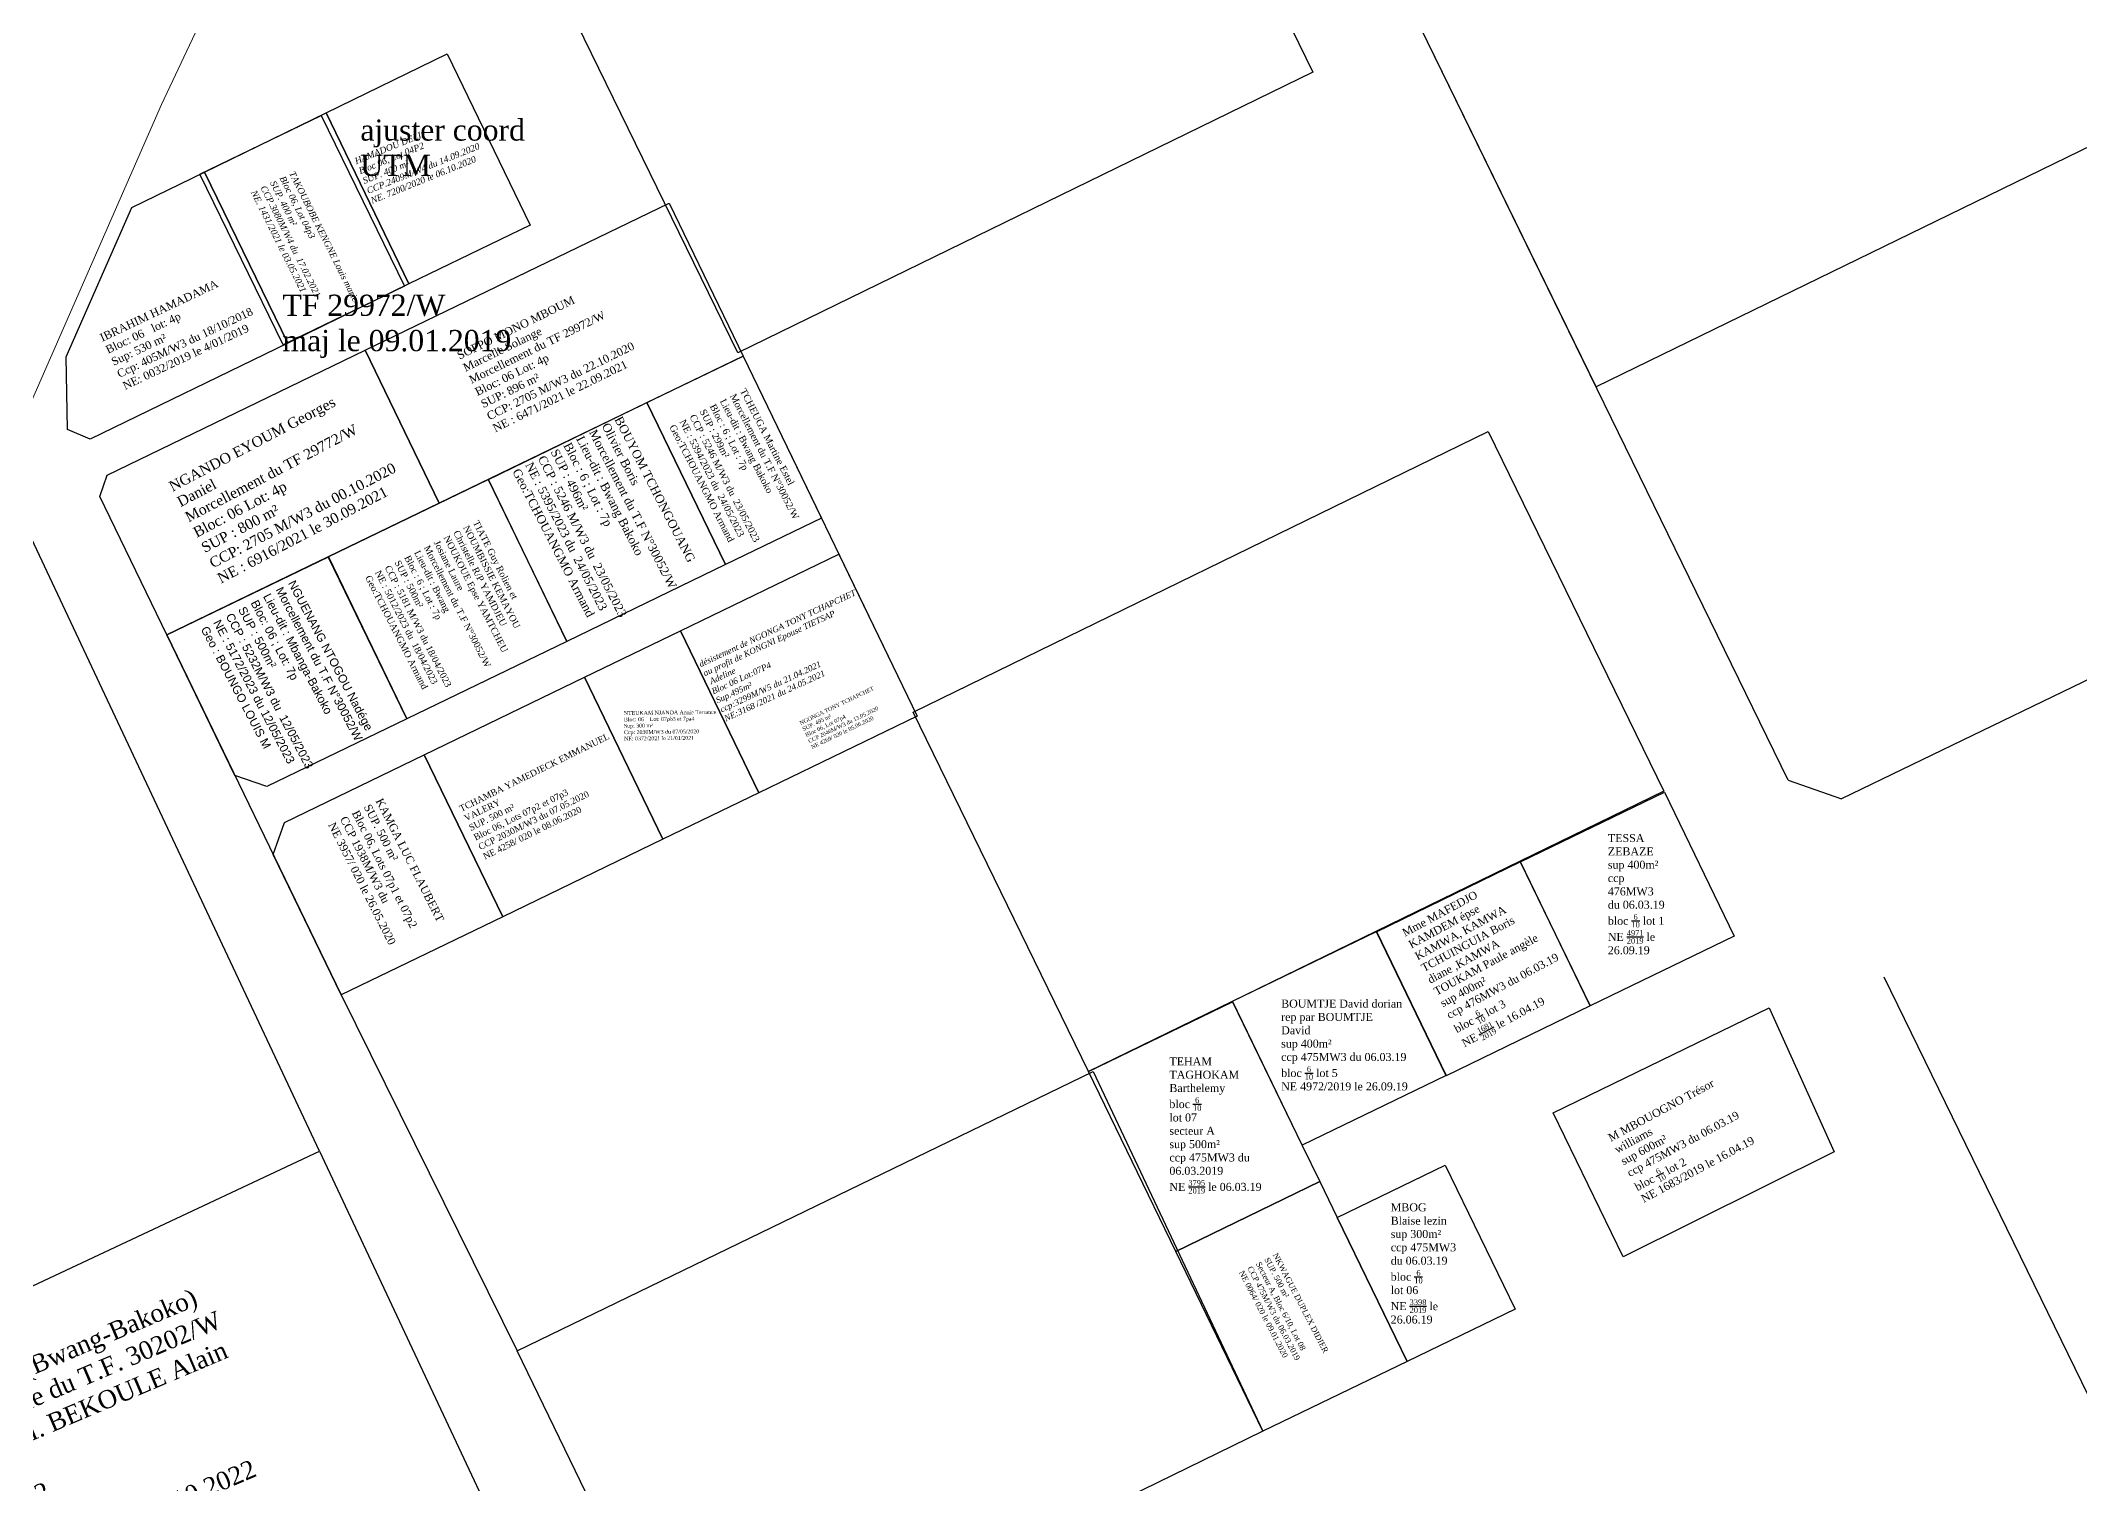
# Model space of a CAD drawing. Header units: millimetres. Extents: x 590121 to 927379, y 438565 to 1441738.
# Drawn here: x 591785.9 to 592040.7, y 440801.4 to 440981.7 of the extents above; entities that cross this region are included whole.
import ezdxf

# ---------------------------------------------------------------- set-up
doc = ezdxf.new("R2010")
doc.units = ezdxf.units.MM
doc.header["$LTSCALE"] = 10
for name, color, linetype, lineweight in [('00_DPP_TF Mutations Moungo', 6, 'Continuous', 50), ('MAJ APRES LE 13.01.2023', 222, 'Continuous', 30), ('Roads_others', 24, 'Continuous', 9)]:
    doc.layers.add(name, color=color, linetype=linetype, lineweight=lineweight)
for name, color, linetype in [('chef027001120', 7, 'Continuous'), ('ECHANGEUR_PONT', 7, 'Continuous'), ('end maj 26 02 2021', 30, 'Continuous'), ('MAJ AVRIL 2021', 7, 'Continuous'), ('MAJ JUILLET 2021', 7, 'Continuous'), ('MAJ SEP 2021', 6, 'Continuous'), ('MAJ_AVRIL_2021', 7, 'Continuous'), ('Parcelle MAJ', 6, 'Continuous')]:
    doc.layers.add(name, color=color, linetype=linetype)
doc.styles.add('RomanS', font='romans.shx')
doc.styles.get("Standard").update_dxf_attribs({"font": 'arial.ttf'})
doc.styles.add('Times 1.0', font='times.ttf', dxfattribs={"width": 0.99, "height": 1})
doc.styles.add('Times 1.5', font='times.ttf', dxfattribs={"width": 0.99, "height": 0.75})

# ---------------------------------------------------------------- blocks, each defined once
blk = doc.blocks.new('A$C7253655F')
at = {"layer": 'chef027001120', "linetype": 'ByBlock', "insert": (2.17, -3.89), "char_height": 0.75, "width": 150.7089, "attachment_point": 1, "rotation": 24.2174, "style": 'RomanS'}
blk.add_mtext('{\\fTimes New Roman|b0|i1|c0|p18;\\C1;désistement de NGONGA TONY TCHAPCHET\\Pau profit de\\C7; KONGNI Epouse TIETSAP\\P Adeline\\PBloc 06 Lot:07P4\\PSup.495m²\\Pccp:3299M/W5 du 21.04.2021\\PNE:3168 /2021 du 24.05.2021}', dxfattribs=at)

msp = doc.modelspace()

# ---------------------------------------------------------------- linework, layer by layer
for p, q in [((592004.31, 440889.26), (591958.39, 440983.38)), ((592100.9, 440930.44), (592011, 440886.94)), ((591820.77, 440842.9), (591780.87, 440927.81)), ((591801.69, 440907.44), (591823.48, 440862.44)), ((592004.31, 440889.26), (592011, 440886.94)), ((592094.18, 440705.03), (592016.33, 440864.63)), ((591823.48, 440862.44), (591845.47, 440817.92))]:
    msp.add_line(p, q)
at = {"flags": 128}
for points in [[(591923.01, 441022.73), (591944.93, 440977.8), (591873.03, 440942.72), (591851.11, 440987.66)], [(592030.29, 441018.46), (592052.22, 440973.52), (591980.32, 440938.45), (591958.39, 440983.38)], [(591966.85, 440932.86), (591988.77, 440887.92), (591916.87, 440852.84), (591894.95, 440897.78)], [(591917.48, 440852.85), (591938.67, 440807.88), (591867.27, 440772.95), (591845.47, 440817.92)]]:
    msp.add_lwpolyline(points, close=True, dxfattribs=at)
at = {"layer": 'ECHANGEUR_PONT', "color": 150, "lineweight": -3}
for p, q in [((591806.41, 440965.28), (591821.58, 440972.73)), ((591806.41, 440965.28), (591821.58, 440972.73)), ((591821.58, 440972.73), (591831.94, 440951.34)), ((591821.58, 440972.73), (591831.94, 440951.34)), ((591816.82, 440943.93), (591806.41, 440965.28)), ((591816.82, 440943.93), (591806.41, 440965.28)), ((591831.94, 440951.34), (591816.82, 440943.93)), ((591831.94, 440951.34), (591816.82, 440943.93))]:
    msp.add_line(p, q, dxfattribs=at)
at = {"layer": 'end maj 26 02 2021', "color": 150, "linetype": 'ByBlock', "lineweight": -3, "ltscale": 0.0014, "flags": 128}
for points in [[(591836.73, 440980.07), (591847.08, 440958.67), (591831.93, 440951.33), (591821.58, 440972.73)], [(591836.73, 440980.07), (591847.08, 440958.67), (591831.93, 440951.33), (591821.58, 440972.73)], [(591988.87, 440887.78), (591997.59, 440869.77), (591979.58, 440861.06), (591970.87, 440879.06)], [(591988.87, 440887.78), (591997.59, 440869.77), (591979.58, 440861.06), (591970.87, 440879.06)], [(591988.87, 440887.78), (591997.59, 440869.77), (591979.58, 440861.06), (591970.87, 440879.06)], [(591988.87, 440887.78), (591997.59, 440869.77), (591979.58, 440861.06), (591970.87, 440879.06)], [(591952.87, 440870.35), (591961.58, 440852.35), (591943.58, 440843.64), (591934.87, 440861.63)], [(591952.87, 440870.35), (591961.58, 440852.35), (591943.58, 440843.64), (591934.87, 440861.63)], [(591952.87, 440870.35), (591961.58, 440852.35), (591943.58, 440843.64), (591934.87, 440861.63)], [(591952.87, 440870.35), (591961.58, 440852.35), (591943.58, 440843.64), (591934.87, 440861.63)], [(591945.78, 440839.09), (591947.96, 440834.59), (591956.7, 440816.6), (591938.67, 440807.88), (591927.79, 440830.36)], [(591945.78, 440839.09), (591947.96, 440834.59), (591956.7, 440816.6), (591938.67, 440807.88), (591927.79, 440830.36)], [(591945.78, 440839.09), (591947.96, 440834.59), (591956.7, 440816.6), (591938.67, 440807.88), (591927.79, 440830.36)], [(591945.78, 440839.09), (591947.96, 440834.59), (591956.7, 440816.6), (591938.67, 440807.88), (591927.79, 440830.36)]]:
    msp.add_lwpolyline(points, close=True, dxfattribs=at)
at = {"layer": 'end maj 26 02 2021', "color": 150, "lineweight": -3, "flags": 128}
for points in [[(591836.73, 440980.07), (591847.08, 440958.66)], [(591836.73, 440980.07), (591847.08, 440958.66)], [(591853.87, 440902.14), (591863.67, 440881.9), (591843.67, 440872.21), (591833.86, 440892.46)], [(591853.87, 440902.14), (591863.67, 440881.9), (591843.67, 440872.21), (591833.86, 440892.46)], [(591853.87, 440902.14), (591863.67, 440881.9), (591843.67, 440872.21), (591833.86, 440892.46)], [(591853.87, 440902.14), (591863.67, 440881.9), (591843.67, 440872.21), (591833.86, 440892.46)]]:
    msp.add_lwpolyline(points, dxfattribs=at)
at = {"layer": 'end maj 26 02 2021', "color": 150}
for points in [[(591806.41, 440965.28), (591816.82, 440943.93), (591792.09, 440931.9), (591789.26, 440933.13), (591789.1, 440942.21), (591797.32, 440960.88)], [(591806.41, 440965.28), (591816.82, 440943.93), (591792.09, 440931.9), (591789.26, 440933.13), (591789.1, 440942.21), (591797.32, 440960.88)], [(591865.88, 440907.96), (591875.68, 440887.71), (591863.67, 440881.9), (591853.87, 440902.14)], [(591865.88, 440907.96), (591875.68, 440887.71), (591863.67, 440881.9), (591853.87, 440902.14)], [(591865.88, 440907.96), (591875.68, 440887.71), (591863.67, 440881.9), (591853.87, 440902.14)], [(591865.88, 440907.96), (591875.68, 440887.71), (591863.67, 440881.9), (591853.87, 440902.14)]]:
    msp.add_lwpolyline(points, close=True, dxfattribs=at)
at = {"layer": 'end maj 26 02 2021', "color": 150, "lineweight": -3, "flags": 128}
for points in [[(591885.67, 440917.54), (591895.47, 440897.29), (591875.69, 440887.7), (591865.88, 440907.95)], [(591885.67, 440917.54), (591895.47, 440897.29), (591875.69, 440887.7), (591865.88, 440907.95)], [(591885.67, 440917.54), (591895.47, 440897.29), (591875.69, 440887.7), (591865.88, 440907.95)], [(591885.67, 440917.54), (591895.47, 440897.29), (591875.69, 440887.7), (591865.88, 440907.95)], [(591853.87, 440902.14), (591863.67, 440881.9), (591843.67, 440872.21), (591833.86, 440892.46)], [(591853.87, 440902.14), (591863.67, 440881.9), (591843.67, 440872.21), (591833.86, 440892.46)], [(591853.87, 440902.14), (591863.67, 440881.9), (591843.67, 440872.21), (591833.86, 440892.46)], [(591853.87, 440902.14), (591863.67, 440881.9), (591843.67, 440872.21), (591833.86, 440892.46)], [(591833.86, 440892.46), (591843.67, 440872.21), (591823.48, 440862.44), (591814.97, 440880), (591816.37, 440883.99)], [(591833.86, 440892.46), (591843.67, 440872.21), (591823.48, 440862.44), (591814.97, 440880), (591816.37, 440883.99)], [(591833.86, 440892.46), (591843.67, 440872.21), (591823.48, 440862.44), (591814.97, 440880), (591816.37, 440883.99)], [(591833.86, 440892.46), (591843.67, 440872.21), (591823.48, 440862.44), (591814.97, 440880), (591816.37, 440883.99)], [(591970.85, 440879.05), (591979.58, 440861.06), (591961.59, 440852.33), (591952.86, 440870.32)], [(591970.85, 440879.05), (591979.58, 440861.06), (591961.59, 440852.33), (591952.86, 440870.32)], [(591970.85, 440879.05), (591979.58, 440861.06), (591961.59, 440852.33), (591952.86, 440870.32)], [(591970.85, 440879.05), (591979.58, 440861.06), (591961.59, 440852.33), (591952.86, 440870.32)], [(591934.87, 440861.58), (591943.6, 440843.59), (591945.78, 440839.09), (591927.79, 440830.36), (591916.87, 440852.84)], [(591934.87, 440861.58), (591943.6, 440843.59), (591945.78, 440839.09), (591927.79, 440830.36), (591916.87, 440852.84)], [(591934.87, 440861.58), (591943.6, 440843.59), (591945.78, 440839.09), (591927.79, 440830.36), (591916.87, 440852.84)], [(591934.87, 440861.58), (591943.6, 440843.59), (591945.78, 440839.09), (591927.79, 440830.36), (591916.87, 440852.84)], [(592001.94, 440860.8), (592010.07, 440842.8), (591983.69, 440829.7), (591974.95, 440847.7)], [(592001.94, 440860.8), (592010.07, 440842.8), (591983.69, 440829.7), (591974.95, 440847.7)], [(592001.94, 440860.8), (592010.07, 440842.8), (591983.69, 440829.7), (591974.95, 440847.7)], [(592001.94, 440860.8), (592010.07, 440842.8), (591983.69, 440829.7), (591974.95, 440847.7)], [(591961.46, 440841.15), (591970.19, 440823.15), (591956.7, 440816.6), (591947.96, 440834.59)], [(591961.46, 440841.15), (591970.19, 440823.15), (591956.7, 440816.6), (591947.96, 440834.59)], [(591961.46, 440841.15), (591970.19, 440823.15), (591956.7, 440816.6), (591947.96, 440834.59)], [(591961.46, 440841.15), (591970.19, 440823.15), (591956.7, 440816.6), (591947.96, 440834.59)]]:
    msp.add_lwpolyline(points, close=True, dxfattribs=at)
at = {"layer": 'MAJ APRES LE 13.01.2023', "color": 232, "lineweight": 30}
for p, q in [((591816.81, 440943.92), (591792.09, 440931.9)), ((591873.7, 440942.29), (591895.48, 440897.29))]:
    msp.add_line(p, q, dxfattribs=at)
at = {"layer": 'MAJ APRES LE 13.01.2023', "flags": 128}
for points in [[(591873.7, 440942.29), (591883.5, 440922.04), (591871.5, 440916.23), (591861.69, 440936.48)], [(591861.69, 440936.48), (591871.5, 440916.23), (591851.67, 440906.63), (591841.87, 440926.88)]]:
    msp.add_lwpolyline(points, close=True, dxfattribs=at)
at = {"layer": 'MAJ APRES LE 13.01.2023', "color": 232, "lineweight": 30, "flags": 128}
for points in [[(591841.86, 440926.88), (591851.67, 440906.63), (591831.67, 440896.95), (591821.86, 440917.2)], [(591821.87, 440917.21), (591831.68, 440896.95), (591814.19, 440888.49), (591810.18, 440889.88), (591801.69, 440907.43)]]:
    msp.add_lwpolyline(points, close=True, dxfattribs=at)
at = {"layer": 'MAJ AVRIL 2021', "color": 5}
msp.add_line((591865.88, 440907.95), (591885.67, 440917.53), dxfattribs=at)
msp.add_line((591865.88, 440907.95), (591885.67, 440917.53), dxfattribs=at)
msp.add_line((591865.88, 440907.95), (591885.67, 440917.53), dxfattribs=at)
msp.add_line((591865.88, 440907.95), (591885.67, 440917.53), dxfattribs=at)
at = {"layer": 'MAJ AVRIL 2021', "color": 5, "flags": 128}
msp.add_lwpolyline([(591885.67, 440917.54), (591895.47, 440897.29), (591875.69, 440887.7), (591865.88, 440907.95)], close=True, dxfattribs=at)
msp.add_lwpolyline([(591885.67, 440917.54), (591895.47, 440897.29), (591875.69, 440887.7), (591865.88, 440907.95)], close=True, dxfattribs=at)
msp.add_lwpolyline([(591885.67, 440917.54), (591895.47, 440897.29), (591875.69, 440887.7), (591865.88, 440907.95)], close=True, dxfattribs=at)
msp.add_lwpolyline([(591885.67, 440917.54), (591895.47, 440897.29), (591875.69, 440887.7), (591865.88, 440907.95)], close=True, dxfattribs=at)
at = {"layer": 'MAJ JUILLET 2021', "flags": 128}
msp.add_lwpolyline([(591820.98, 440972.38), (591831.39, 440951.03), (591816.23, 440943.69), (591805.82, 440965.04)], close=True, dxfattribs=at)
msp.add_lwpolyline([(591820.98, 440972.38), (591831.39, 440951.03), (591816.23, 440943.69), (591805.82, 440965.04)], close=True, dxfattribs=at)
at = {"layer": 'MAJ SEP 2021', "flags": 128}
msp.add_lwpolyline([(591864.45, 440961.4), (591873.7, 440942.29), (591835.71, 440923.9), (591826.46, 440943.02)], close=True, dxfattribs=at)
msp.add_lwpolyline([(591864.45, 440961.4), (591873.7, 440942.29), (591835.71, 440923.9), (591826.46, 440943.02)], close=True, dxfattribs=at)
at = {"layer": 'MAJ SEP 2021', "lineweight": -3, "flags": 128}
msp.add_lwpolyline([(591826.46, 440943.02), (591835.71, 440923.91), (591801.69, 440907.44), (591793.31, 440924.75), (591794.24, 440927.43)], close=True, dxfattribs=at)
msp.add_lwpolyline([(591826.46, 440943.02), (591835.71, 440923.91), (591801.69, 440907.44), (591793.31, 440924.75), (591794.24, 440927.43)], close=True, dxfattribs=at)
at = {"layer": 'Parcelle MAJ', "color": 6, "lineweight": 30, "flags": 128}
msp.add_lwpolyline([(591820.77, 440842.9), (591842.03, 440797.64), (591769.62, 440763.63), (591748.35, 440808.89)], close=True, dxfattribs=at)
at = {"layer": 'Roads_others'}
msp.add_lwpolyline([(591995.7, 441316.31), (591991.24, 441308.4), (591982.84, 441292.64), (591977.71, 441288.27), (591936.05, 441263.17), (591925.78, 441255.46), (591921.92, 441247.32), (591902.17, 441196.87), (591873.2, 441136.79), (591849.87, 441081.31), (591827.3, 441029.53), (591801, 440973.74), (591776.49, 440917.81), (591736.83, 440822.38), (591705.04, 440758.31), (591702.66, 440749.29), (591702.82, 440738.93), (591704.91, 440734.35), (591722.19, 440724.2)], dxfattribs=at)

# ---------------------------------------------------------------- block references
at = {"layer": 'MAJ_AVRIL_2021', "color": 150, "lineweight": -3, "rotation": 0.6642399463014921}
msp.add_blockref('A$C7253655F', (591865.88, 440907.95), dxfattribs=at)
msp.add_blockref('A$C7253655F', (591865.88, 440907.95), dxfattribs=at)
msp.add_blockref('A$C7253655F', (591865.88, 440907.95), dxfattribs=at)
msp.add_blockref('A$C7253655F', (591865.88, 440907.95), dxfattribs=at)

# ---------------------------------------------------------------- texts
at = {"layer": '00_DPP_TF Mutations Moungo', "insert": (591762.68, 440811.95), "char_height": 2.25488, "width": 50.2835, "attachment_point": 1, "rotation": 23.0301, "style": 'Times 1.0'}
msp.add_mtext('{\\fTimes New Roman|b0|i0|c186|p18;Arr de Dla III\\Plieu dit : Bassa (Bwang-Bakoko)\\PMutation Totale du T.F. }30202{\\fTimes New Roman|b0|i0|c186|p18;/W\\Pau profit de M}. BEKOULE Alain Bertrand\\P{\\fTimes New Roman|b0|i0|c186|p18;Bloc 5, Lot }2{\\fTimes New Roman|b0|i0|c186|p18;\\PSup: }4000{\\fTimes New Roman|b0|i0|c186|p18; m²\\Pccp: }086{\\fTimes New Roman|b0|i0|c186|p18;M}T{\\fTimes New Roman|b0|i0|c186|p18;/W3 du }26.10{\\fTimes New Roman|b0|i0|c186|p18;.2022\\PNE 1}431{\\fTimes New Roman|b0|i0|c186|p18;MT/2022\\PSaisi le }27{\\fTimes New Roman|b0|i0|c186|p18;.}10.{\\fTimes New Roman|b0|i0|c186|p18;2022}', dxfattribs=at)
at = {"layer": 'end maj 26 02 2021', "color": 150, "linetype": 'ByBlock', "lineweight": -3, "ltscale": 0.0014, "attachment_point": 1, "style": 'Times 1.0'}
for s, insert, char_height, width in [('{\\C1;ajuster coord\\PUTM}', (591825.87, 440971.89), 2.6492, 187.1967), ('{\\C1;ajuster coord\\PUTM}', (591825.87, 440971.89), 2.6492, 187.1967), ('{\\C1;TF 29972/W\\Pmaj le 09.01.2019}', (591816.13, 440949.98), 2.6492, 187.1967), ('\\A1;TESSA ZEBAZE\\Psup 400m²\\Pccp 476MW3 du 06.03.19\\Pbloc {\\H0.7x;\\S6/10;} lot 1\\PNE {\\H0.7x;\\S4971/2019;} le 26.09.19', (591981.79, 440882.54), 1, 7.4066), ('\\A1;TESSA ZEBAZE\\Psup 400m²\\Pccp 476MW3 du 06.03.19\\Pbloc {\\H0.7x;\\S6/10;} lot 1\\PNE {\\H0.7x;\\S4971/2019;} le 26.09.19', (591981.79, 440882.54), 1, 7.4066), ('\\A1;TESSA ZEBAZE\\Psup 400m²\\Pccp 476MW3 du 06.03.19\\Pbloc {\\H0.7x;\\S6/10;} lot 1\\PNE {\\H0.7x;\\S4971/2019;} le 26.09.19', (591981.79, 440882.54), 1, 7.4066), ('\\A1;TESSA ZEBAZE\\Psup 400m²\\Pccp 476MW3 du 06.03.19\\Pbloc {\\H0.7x;\\S6/10;} lot 1\\PNE {\\H0.7x;\\S4971/2019;} le 26.09.19', (591981.79, 440882.54), 1, 7.4066), ('\\A1;BOUMTJE David dorian rep par BOUMTJE David\\Psup 400m²\\Pccp 475MW3 du 06.03.19\\Pbloc {\\H0.7x;\\S6/10;} lot 5\\PNE 4972/2019 le 26.09.19', (591940.96, 440861.84), 1, 15.2023), ('\\A1;BOUMTJE David dorian rep par BOUMTJE David\\Psup 400m²\\Pccp 475MW3 du 06.03.19\\Pbloc {\\H0.7x;\\S6/10;} lot 5\\PNE 4972/2019 le 26.09.19', (591940.96, 440861.84), 1, 15.2023), ('\\A1;BOUMTJE David dorian rep par BOUMTJE David\\Psup 400m²\\Pccp 475MW3 du 06.03.19\\Pbloc {\\H0.7x;\\S6/10;} lot 5\\PNE 4972/2019 le 26.09.19', (591940.96, 440861.84), 1, 15.2023), ('\\A1;BOUMTJE David dorian rep par BOUMTJE David\\Psup 400m²\\Pccp 475MW3 du 06.03.19\\Pbloc {\\H0.7x;\\S6/10;} lot 5\\PNE 4972/2019 le 26.09.19', (591940.96, 440861.84), 1, 15.2023), ('\\A1;TEHAM TAGHOKAM Barthelemy\\Pbloc {\\H0.7x;\\S6/10;}\\Plot 07\\Psecteur A\\Psup 500m²\\Pccp 475MW3 du 06.03.2019\\PNE {\\H0.7x;\\S3795/2019;} le 06.03.19', (591926.99, 440854.62), 1, 13.1944), ('\\A1;TEHAM TAGHOKAM Barthelemy\\Pbloc {\\H0.7x;\\S6/10;}\\Plot 07\\Psecteur A\\Psup 500m²\\Pccp 475MW3 du 06.03.2019\\PNE {\\H0.7x;\\S3795/2019;} le 06.03.19', (591926.99, 440854.62), 1, 13.1944), ('\\A1;TEHAM TAGHOKAM Barthelemy\\Pbloc {\\H0.7x;\\S6/10;}\\Plot 07\\Psecteur A\\Psup 500m²\\Pccp 475MW3 du 06.03.2019\\PNE {\\H0.7x;\\S3795/2019;} le 06.03.19', (591926.99, 440854.62), 1, 13.1944), ('\\A1;TEHAM TAGHOKAM Barthelemy\\Pbloc {\\H0.7x;\\S6/10;}\\Plot 07\\Psecteur A\\Psup 500m²\\Pccp 475MW3 du 06.03.2019\\PNE {\\H0.7x;\\S3795/2019;} le 06.03.19', (591926.99, 440854.62), 1, 13.1944), ('\\A1;MBOG Blaise lezin\\Psup 300m²\\Pccp 475MW3 du 06.03.19\\Pbloc {\\H0.7x;\\S6/10;}\\Plot 06\\PNE {\\H0.7x;\\S3398/2019;} le 26.06.19', (591954.65, 440836.37), 1, 8.4518), ('\\A1;MBOG Blaise lezin\\Psup 300m²\\Pccp 475MW3 du 06.03.19\\Pbloc {\\H0.7x;\\S6/10;}\\Plot 06\\PNE {\\H0.7x;\\S3398/2019;} le 26.06.19', (591954.65, 440836.37), 1, 8.4518), ('\\A1;MBOG Blaise lezin\\Psup 300m²\\Pccp 475MW3 du 06.03.19\\Pbloc {\\H0.7x;\\S6/10;}\\Plot 06\\PNE {\\H0.7x;\\S3398/2019;} le 26.06.19', (591954.65, 440836.37), 1, 8.4518), ('\\A1;MBOG Blaise lezin\\Psup 300m²\\Pccp 475MW3 du 06.03.19\\Pbloc {\\H0.7x;\\S6/10;}\\Plot 06\\PNE {\\H0.7x;\\S3398/2019;} le 26.06.19', (591954.65, 440836.37), 1, 8.4518)]:
    msp.add_mtext(s, dxfattribs=dict(at, insert=insert, char_height=char_height, width=width))
for s, insert, char_height, width, rotation in [('{\\fTimes New Roman|b0|i1|c0|p18;\\C256;HAMADOU DELI^J\\fTimes New Roman|b0|i1|c186|p18;Bloc \\fTimes New Roman|b0|i1|c0|p18;06\\fTimes New Roman|b0|i1|c186|p18;, Lot \\fTimes New Roman|b0|i1|c0|p18;04P2\\fTimes New Roman|b0|i1|c186|p18;\\PSUP. \\fTimes New Roman|b0|i1|c0|p18;40\\fTimes New Roman|b0|i1|c186|p18;0 m²\\PCCP\\fTimes New Roman|b0|i1|c0|p18;.2409\\fTimes New Roman|b0|i1|c186|p18;M/W\\fTimes New Roman|b0|i1|c0|p18;4\\fTimes New Roman|b0|i1|c186|p18; du \\fTimes New Roman|b0|i1|c0|p18;14.09.2020\\P\\fTimes New Roman|b0|i1|c186|p18;NE\\fTimes New Roman|b0|i1|c0|p18;.\\fTimes New Roman|b0|i1|c186|p18; \\fTimes New Roman|b0|i1|c0|p18;7200/2020\\fTimes New Roman|b0|i1|c186|p18; le \\fTimes New Roman|b0|i1|c0|p18;06.10.2020}', (591825.06, 440967.02), 0.8, 50.5876, 22.0345), ('{\\fTimes New Roman|b0|i1|c0|p18;\\C256;HAMADOU DELI^J\\fTimes New Roman|b0|i1|c186|p18;Bloc \\fTimes New Roman|b0|i1|c0|p18;06\\fTimes New Roman|b0|i1|c186|p18;, Lot \\fTimes New Roman|b0|i1|c0|p18;04P2\\fTimes New Roman|b0|i1|c186|p18;\\PSUP. \\fTimes New Roman|b0|i1|c0|p18;40\\fTimes New Roman|b0|i1|c186|p18;0 m²\\PCCP\\fTimes New Roman|b0|i1|c0|p18;.2409\\fTimes New Roman|b0|i1|c186|p18;M/W\\fTimes New Roman|b0|i1|c0|p18;4\\fTimes New Roman|b0|i1|c186|p18; du \\fTimes New Roman|b0|i1|c0|p18;14.09.2020\\P\\fTimes New Roman|b0|i1|c186|p18;NE\\fTimes New Roman|b0|i1|c0|p18;.\\fTimes New Roman|b0|i1|c186|p18; \\fTimes New Roman|b0|i1|c0|p18;7200/2020\\fTimes New Roman|b0|i1|c186|p18; le \\fTimes New Roman|b0|i1|c0|p18;06.10.2020}', (591825.06, 440967.02), 0.8, 50.5876, 22.0345), ('{\\C256;NGONGA TONY TCHAPCHET\\PSUP. 495 m²\\PBloc 06, Lot 07p4\\PCCP 2046M/W3 du 13.05.2020\\PNE 4269/ 020 le 05.06.2020}', (591880.69, 440896.61), 0.5, 54.1595, 25.6688), ('{\\C256;NGONGA TONY TCHAPCHET\\PSUP. 495 m²\\PBloc 06, Lot 07p4\\PCCP 2046M/W3 du 13.05.2020\\PNE 4269/ 020 le 05.06.2020}', (591880.69, 440896.61), 0.5, 54.1595, 25.6688), ('{\\C256;NGONGA TONY TCHAPCHET\\PSUP. 495 m²\\PBloc 06, Lot 07p4\\PCCP 2046M/W3 du 13.05.2020\\PNE 4269/ 020 le 05.06.2020}', (591880.69, 440896.61), 0.5, 54.1595, 25.6688), ('{\\C256;NGONGA TONY TCHAPCHET\\PSUP. 495 m²\\PBloc 06, Lot 07p4\\PCCP 2046M/W3 du 13.05.2020\\PNE 4269/ 020 le 05.06.2020}', (591880.69, 440896.61), 0.5, 54.1595, 25.6688), ('{\\C256;TCHAMBA YAMEDJECK EMMANUEL \\PVALERY\\PSUP. 500 m²\\PBloc 06, Lots 07p2 et 07p3\\PCCP 2030M/W3 du 07.05.2020\\PNE 4258/ 020 le 08.06.2020}', (591838.15, 440886.02), 0.8, 56.6217, 26.2936), ('{\\C256;TCHAMBA YAMEDJECK EMMANUEL \\PVALERY\\PSUP. 500 m²\\PBloc 06, Lots 07p2 et 07p3\\PCCP 2030M/W3 du 07.05.2020\\PNE 4258/ 020 le 08.06.2020}', (591838.15, 440886.02), 0.8, 56.6217, 26.2936), ('{\\C256;TCHAMBA YAMEDJECK EMMANUEL \\PVALERY\\PSUP. 500 m²\\PBloc 06, Lots 07p2 et 07p3\\PCCP 2030M/W3 du 07.05.2020\\PNE 4258/ 020 le 08.06.2020}', (591838.15, 440886.02), 0.8, 56.6217, 26.2936), ('{\\C256;TCHAMBA YAMEDJECK EMMANUEL \\PVALERY\\PSUP. 500 m²\\PBloc 06, Lots 07p2 et 07p3\\PCCP 2030M/W3 du 07.05.2020\\PNE 4258/ 020 le 08.06.2020}', (591838.15, 440886.02), 0.8, 56.6217, 26.2936), ('{\\C256;KAMGA LUC FLAUBERT\\PSUP. 500 m²\\PBloc 06, Lots 07p1 et 07p2\\PCCP 1938M/W3 du \\PNE 3957/ 020 le 26.05.2020}', (591828.65, 440887.15), 1, 57.2494, 296.8787), ('{\\C256;KAMGA LUC FLAUBERT\\PSUP. 500 m²\\PBloc 06, Lots 07p1 et 07p2\\PCCP 1938M/W3 du \\PNE 3957/ 020 le 26.05.2020}', (591828.65, 440887.15), 1, 57.2494, 296.8787), ('{\\C256;KAMGA LUC FLAUBERT\\PSUP. 500 m²\\PBloc 06, Lots 07p1 et 07p2\\PCCP 1938M/W3 du \\PNE 3957/ 020 le 26.05.2020}', (591828.65, 440887.15), 1, 57.2494, 296.8787), ('{\\C256;KAMGA LUC FLAUBERT\\PSUP. 500 m²\\PBloc 06, Lots 07p1 et 07p2\\PCCP 1938M/W3 du \\PNE 3957/ 020 le 26.05.2020}', (591828.65, 440887.15), 1, 57.2494, 296.8787), ('\\A1;Mme MAFEDJO KAMDEM épse KAMWA, KAMWA TCHUINGUIA Boris diane ,KAMWA TOUKAM Paule angèle\\Psup 400m²\\Pccp 476MW3 du 06.03.19\\Pbloc {\\H0.7x;\\S6/10;} lot 3\\PNE {\\H0.7x;\\S1681/2019;} le 16.04.19', (591955.96, 440870.56), 1, 15.7502, 28.3246), ('\\A1;Mme MAFEDJO KAMDEM épse KAMWA, KAMWA TCHUINGUIA Boris diane ,KAMWA TOUKAM Paule angèle\\Psup 400m²\\Pccp 476MW3 du 06.03.19\\Pbloc {\\H0.7x;\\S6/10;} lot 3\\PNE {\\H0.7x;\\S1681/2019;} le 16.04.19', (591955.96, 440870.56), 1, 15.7502, 28.3246), ('\\A1;Mme MAFEDJO KAMDEM épse KAMWA, KAMWA TCHUINGUIA Boris diane ,KAMWA TOUKAM Paule angèle\\Psup 400m²\\Pccp 476MW3 du 06.03.19\\Pbloc {\\H0.7x;\\S6/10;} lot 3\\PNE {\\H0.7x;\\S1681/2019;} le 16.04.19', (591955.96, 440870.56), 1, 15.7502, 28.3246), ('\\A1;Mme MAFEDJO KAMDEM épse KAMWA, KAMWA TCHUINGUIA Boris diane ,KAMWA TOUKAM Paule angèle\\Psup 400m²\\Pccp 476MW3 du 06.03.19\\Pbloc {\\H0.7x;\\S6/10;} lot 3\\PNE {\\H0.7x;\\S1681/2019;} le 16.04.19', (591955.96, 440870.56), 1, 15.7502, 28.3246), ('\\A1;{\\fTimes New Roman|b0|i0|c186|p18;M} MBOUOGNO Trésor williams{\\fTimes New Roman|b0|i0|c186|p18;\\Psup }6{\\fTimes New Roman|b0|i0|c186|p18;00m²\\Pccp 47}5{\\fTimes New Roman|b0|i0|c186|p18;MW3 du 06.03.19\\Pbloc \\H0.7x;\\S6/10;\\H1.429x; lot }2{\\fTimes New Roman|b0|i0|c186|p18;\\PNE }1683/2019{\\fTimes New Roman|b0|i0|c186|p18; le 16.04.19}', (591981.69, 440844.93), 1, 15.7502, 28.3246), ('\\A1;{\\fTimes New Roman|b0|i0|c186|p18;M} MBOUOGNO Trésor williams{\\fTimes New Roman|b0|i0|c186|p18;\\Psup }6{\\fTimes New Roman|b0|i0|c186|p18;00m²\\Pccp 47}5{\\fTimes New Roman|b0|i0|c186|p18;MW3 du 06.03.19\\Pbloc \\H0.7x;\\S6/10;\\H1.429x; lot }2{\\fTimes New Roman|b0|i0|c186|p18;\\PNE }1683/2019{\\fTimes New Roman|b0|i0|c186|p18; le 16.04.19}', (591981.69, 440844.93), 1, 15.7502, 28.3246), ('\\A1;{\\fTimes New Roman|b0|i0|c186|p18;M} MBOUOGNO Trésor williams{\\fTimes New Roman|b0|i0|c186|p18;\\Psup }6{\\fTimes New Roman|b0|i0|c186|p18;00m²\\Pccp 47}5{\\fTimes New Roman|b0|i0|c186|p18;MW3 du 06.03.19\\Pbloc \\H0.7x;\\S6/10;\\H1.429x; lot }2{\\fTimes New Roman|b0|i0|c186|p18;\\PNE }1683/2019{\\fTimes New Roman|b0|i0|c186|p18; le 16.04.19}', (591981.69, 440844.93), 1, 15.7502, 28.3246), ('\\A1;{\\fTimes New Roman|b0|i0|c186|p18;M} MBOUOGNO Trésor williams{\\fTimes New Roman|b0|i0|c186|p18;\\Psup }6{\\fTimes New Roman|b0|i0|c186|p18;00m²\\Pccp 47}5{\\fTimes New Roman|b0|i0|c186|p18;MW3 du 06.03.19\\Pbloc \\H0.7x;\\S6/10;\\H1.429x; lot }2{\\fTimes New Roman|b0|i0|c186|p18;\\PNE }1683/2019{\\fTimes New Roman|b0|i0|c186|p18; le 16.04.19}', (591981.69, 440844.93), 1, 15.7502, 28.3246), ('{\\C256;NKWAGUE DUPLEX DIDIER\\PSUP. 500 m²\\PSecteur A, Bloc 6/10, Lot 08\\PCCP 475M/W3 du 06.03.2019\\PNE 0064/ 020 le 09.01.2020}', (591940.52, 440830.25), 0.7149, 25.1817, 297.4114), ('{\\C256;NKWAGUE DUPLEX DIDIER\\PSUP. 500 m²\\PSecteur A, Bloc 6/10, Lot 08\\PCCP 475M/W3 du 06.03.2019\\PNE 0064/ 020 le 09.01.2020}', (591940.52, 440830.25), 0.7149, 25.1817, 297.4114), ('{\\C256;NKWAGUE DUPLEX DIDIER\\PSUP. 500 m²\\PSecteur A, Bloc 6/10, Lot 08\\PCCP 475M/W3 du 06.03.2019\\PNE 0064/ 020 le 09.01.2020}', (591940.52, 440830.25), 0.7149, 25.1817, 297.4114), ('{\\C256;NKWAGUE DUPLEX DIDIER\\PSUP. 500 m²\\PSecteur A, Bloc 6/10, Lot 08\\PCCP 475M/W3 du 06.03.2019\\PNE 0064/ 020 le 09.01.2020}', (591940.52, 440830.25), 0.7149, 25.1817, 297.4114)]:
    msp.add_mtext(s, dxfattribs=dict(at, insert=insert, char_height=char_height, width=width, rotation=rotation))
at = {"layer": 'end maj 26 02 2021', "attachment_point": 1}
for s, width, heights, insert, char_height, rotation in [('{\\fTimes New Roman|b0|i0|c186|p18;IBRAHIM HAMADAMA \\PBloc: 06   lot: 4p\\PSup: 530 m²\\PCcp: 405M/W3 du 18/10/2018\\PNE: 0032/2019 le 4/01/2019}', 149.379, [38.27], (591793.19, 440944.99), 1, 25.3248), ('{\\fTimes New Roman|b0|i0|c186|p18;IBRAHIM HAMADAMA \\PBloc: 06   lot: 4p\\PSup: 530 m²\\PCcp: 405M/W3 du 18/10/2018\\PNE: 0032/2019 le 4/01/2019}', 149.379, [38.27], (591793.19, 440944.99), 1, 25.3248), ('{\\fTimes New Roman|b0|i0|c0|p18;NTEUKAM NJANDA Annie Terrance\\PBloc: 06    Lot: 07pb3 et 7pa4\\PSup: 300 m²\\PCcp: 2030M/W3 du 07/05/2020\\PNE: 0372/2021 le 21/01/2021}', 50.8187, [28.21], (591858.8, 440897.91), 0.48, 0.6642), ('{\\fTimes New Roman|b0|i0|c0|p18;NTEUKAM NJANDA Annie Terrance\\PBloc: 06    Lot: 07pb3 et 7pa4\\PSup: 300 m²\\PCcp: 2030M/W3 du 07/05/2020\\PNE: 0372/2021 le 21/01/2021}', 50.8187, [28.21], (591858.8, 440897.91), 0.48, 0.6642), ('{\\fTimes New Roman|b0|i0|c0|p18;NTEUKAM NJANDA Annie Terrance\\PBloc: 06    Lot: 07pb3 et 7pa4\\PSup: 300 m²\\PCcp: 2030M/W3 du 07/05/2020\\PNE: 0372/2021 le 21/01/2021}', 50.8187, [28.21], (591858.8, 440897.91), 0.48, 0.6642), ('{\\fTimes New Roman|b0|i0|c0|p18;NTEUKAM NJANDA Annie Terrance\\PBloc: 06    Lot: 07pb3 et 7pa4\\PSup: 300 m²\\PCcp: 2030M/W3 du 07/05/2020\\PNE: 0372/2021 le 21/01/2021}', 50.8187, [28.21], (591858.8, 440897.91), 0.48, 0.6642)]:
    msp.add_mtext_dynamic_manual_height_columns(s, width=width, gutter_width=12.5, heights=heights, dxfattribs=dict(at, insert=insert, char_height=char_height, rotation=rotation))
at = {"layer": 'MAJ APRES LE 13.01.2023', "color": 232, "lineweight": 30, "insert": (591756, 440947.75), "char_height": 4.29238, "width": 187.6262, "attachment_point": 7, "rotation": 59.7503, "style": 'Times 1.5'}
msp.add_mtext('\\A1;{\\fTimes New Roman|b0|i0|c186|p18;\\H0.8667x;\\C1;Morcellement du T.F. N° \\fTimes New Roman|b0|i0|c0|p18;23450\\fTimes New Roman|b0|i0|c186|p18;/W\\fTimes New Roman|b0|i0|c0|p18;\\C256; \\P\\fTimes New Roman|b1|i0|c0|p18;\\H1.385x;\\C7;ABDOUL Nassir\\P\\fTimes New Roman|b0|i0|c0|p18;Lieu-dit : Bwang-Bakoko\\PSup :  4ha 69 ca 16 a\\PBloc 04 Lot 09 à 38\\PCCP : M/W3 du 14. 06. 2023\\PNE : 7149/2023 du 14. 06. 2023\\P\\fTimes New Roman|b1|i0|c0|p18;\\C1;Géo : \\A0;\\fTimes New Roman|b0|i0|c186|p18;\\H0.8333x;BAAH M. Hervé Donald}', dxfattribs=at)
at = {"layer": 'MAJ APRES LE 13.01.2023', "attachment_point": 1, "rotation": 297.1179}
for s, insert, char_height, width in [('{\\fTimes New Roman|b0|i0|c0|p18;\\C7;TCHEUGA Martine Estel\\C3;\\P\\C1;Morcellement du T.F N°30052/W     \\P\\C256;Lieu-dit : Bwang Bakoko\\PBloc : 6 ; Lot : 7p\\PSUP : 299m²\\PCCP : 5246 M/W3 du  23/05/2023\\PNE : 5394/2023 du  24/05/2023\\P\\C1;Geo:TCHOUANGMO Armand}', (591874.05, 440938.36), 0.8498, 18.2411), ('{\\fTimes New Roman|b0|i0|c0|p18;\\C7;BOUYOM TCHONGOUANG Olivier Boris\\C3;\\P\\C1;Morcellement du T.F N°30052/W     \\P\\C256;Lieu-dit : Bwang Bakoko\\PBloc : 6 ; Lot : 7p\\PSUP : 496m²\\PCCP : 5246 M/W3 du  23/05/2023\\PNE : 5395/2023 du  24/05/2023\\P\\C1;Geo:TCHOUANGMO Armand}', (591858.56, 440934.9), 1.075, 23.0759)]:
    msp.add_mtext(s, dxfattribs=dict(at, insert=insert, char_height=char_height, width=width))
at = {"layer": 'MAJ APRES LE 13.01.2023', "color": 232, "lineweight": 30, "attachment_point": 1}
for s, insert, char_height, width, rotation in [('{\\fTimes New Roman|b0|i0|c0|p18;TIATE Guy Rolien et NOUMBISSIE KEMAYOU Christelle R/P YAMDJEU NOUKOUE Epse YAMTCHEU Josiane Laure\\P\\C1;Morcellement du T.F N°30052/W     \\P\\C256;Lieu-dit : Bwang\\PBloc : 6 ; Lot : 7p\\PSUP : 500m²\\PCCP : 5181 M/W3 du 18/04/2023\\PNE : 5012/2023 du  18/04/2023\\P\\C1;Geo:TCHOUANGMO Armand}', (591840.64, 440921.87), 0.82448, 17.6986, 297.0409), ('{\\C7;NGUENANG NTOGOU Nadége }   {\\C1;\\PMorcellement du T.F N°30052/W\\C3;   \\P\\C7;Lieu-dit : Mbanga-Bakoko \\PBloc: 06 ; Lot: 7p \\PSUP : 500m²\\PCCP : 5232M/W3 du  12/05/2023\\PNE : 5172/2023 du 12/05/2023 \\C256;\\P\\C1;Geo : BOUNGO LOUIS M}', (591817.73, 440914.4), 1.0562, 26.5484, 297.768)]:
    msp.add_mtext(s, dxfattribs=dict(at, insert=insert, char_height=char_height, width=width, rotation=rotation))
at = {"layer": 'MAJ JUILLET 2021', "color": 150, "linetype": 'ByBlock', "lineweight": -3, "ltscale": 0.0014, "insert": (591817.66, 440965.51), "char_height": 0.8, "width": 50.5876, "attachment_point": 1, "rotation": 296.479, "style": 'Times 1.0'}
msp.add_mtext('{\\fTimes New Roman|b0|i1|c0|p18;\\C256;TAKOUBOBE KENGNE Louis marie\\P\\fTimes New Roman|b0|i1|c186|p18;Bloc \\fTimes New Roman|b0|i1|c0|p18;06\\fTimes New Roman|b0|i1|c186|p18;, Lot \\fTimes New Roman|b0|i1|c0|p18;04p3\\fTimes New Roman|b0|i1|c186|p18;\\PSUP. \\fTimes New Roman|b0|i1|c0|p18;40\\fTimes New Roman|b0|i1|c186|p18;0 m²\\PCCP\\fTimes New Roman|b0|i1|c0|p18;.3080\\fTimes New Roman|b0|i1|c186|p18;M/\\fTimes New Roman|b0|i1|c0|p18;W4\\fTimes New Roman|b0|i1|c186|p18; du \\fTimes New Roman|b0|i1|c0|p18; 17.02.2021\\P\\fTimes New Roman|b0|i1|c186|p18;NE\\fTimes New Roman|b0|i1|c0|p18;.\\fTimes New Roman|b0|i1|c186|p18; \\fTimes New Roman|b0|i1|c0|p18;1431/2021\\fTimes New Roman|b0|i1|c186|p18; le \\fTimes New Roman|b0|i1|c0|p18;03.05.2021}', dxfattribs=at)
msp.add_mtext('{\\fTimes New Roman|b0|i1|c0|p18;\\C256;TAKOUBOBE KENGNE Louis marie\\P\\fTimes New Roman|b0|i1|c186|p18;Bloc \\fTimes New Roman|b0|i1|c0|p18;06\\fTimes New Roman|b0|i1|c186|p18;, Lot \\fTimes New Roman|b0|i1|c0|p18;04p3\\fTimes New Roman|b0|i1|c186|p18;\\PSUP. \\fTimes New Roman|b0|i1|c0|p18;40\\fTimes New Roman|b0|i1|c186|p18;0 m²\\PCCP\\fTimes New Roman|b0|i1|c0|p18;.3080\\fTimes New Roman|b0|i1|c186|p18;M/\\fTimes New Roman|b0|i1|c0|p18;W4\\fTimes New Roman|b0|i1|c186|p18; du \\fTimes New Roman|b0|i1|c0|p18; 17.02.2021\\P\\fTimes New Roman|b0|i1|c186|p18;NE\\fTimes New Roman|b0|i1|c0|p18;.\\fTimes New Roman|b0|i1|c186|p18; \\fTimes New Roman|b0|i1|c0|p18;1431/2021\\fTimes New Roman|b0|i1|c186|p18; le \\fTimes New Roman|b0|i1|c0|p18;03.05.2021}', dxfattribs=at)
at = {"layer": 'MAJ SEP 2021', "insert": (591837.83, 440942.76), "char_height": 1.0129, "attachment_point": 1, "rotation": 26.1218}
msp.add_mtext_dynamic_manual_height_columns('{\\fTimes New Roman|b0|i0|c0|p18;SOPPO MONO MBOUM Marcelle Solange\\PMorcellement du TF 29972/W\\PBloc: 06 Lot: 4p\\PSUP: 896 m²\\PCCP: 2705 M/W3 du 22.10.2020\\PNE : 6471/2021 le 22.09.2021}', width=20.0641, gutter_width=12.5, heights=[11.63], dxfattribs=at)
msp.add_mtext_dynamic_manual_height_columns('{\\fTimes New Roman|b0|i0|c0|p18;SOPPO MONO MBOUM Marcelle Solange\\PMorcellement du TF 29972/W\\PBloc: 06 Lot: 4p\\PSUP: 896 m²\\PCCP: 2705 M/W3 du 22.10.2020\\PNE : 6471/2021 le 22.09.2021}', width=20.0641, gutter_width=12.5, heights=[11.63], dxfattribs=at)
at = {"layer": 'MAJ SEP 2021', "lineweight": -3, "insert": (591801.79, 440926.47), "char_height": 1.2977, "width": 25.5217, "attachment_point": 1, "rotation": 27.7909}
msp.add_mtext('{\\fTimes New Roman|b0|i0|c0|p18;NGANDO EYOUM Georges Daniel\\PMorcellement du TF 29772/W\\PBloc: 06 Lot: 4p \\PSUP : 800 m²\\PCCP: 2705 M/W3 du 00.10.2020 \\PNE : 6916/2021 le 30.09.2021}', dxfattribs=at)
msp.add_mtext('{\\fTimes New Roman|b0|i0|c0|p18;NGANDO EYOUM Georges Daniel\\PMorcellement du TF 29772/W\\PBloc: 06 Lot: 4p \\PSUP : 800 m²\\PCCP: 2705 M/W3 du 00.10.2020 \\PNE : 6916/2021 le 30.09.2021}', dxfattribs=at)

doc.saveas('drawing.dxf')
